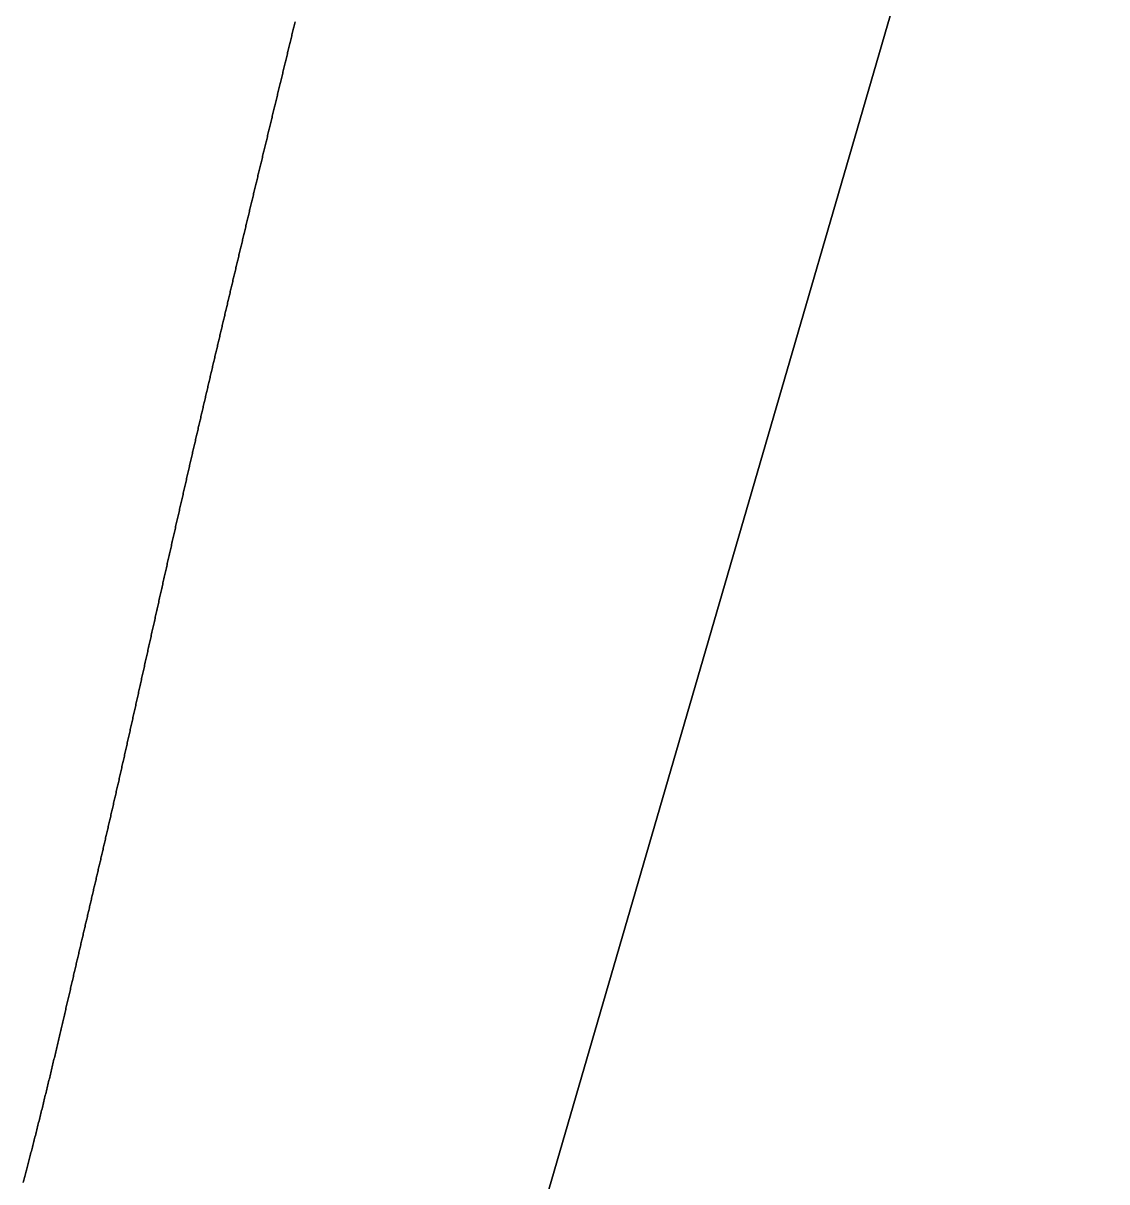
# Model space of a CAD drawing. Header units: inches. Extents: x 130170 to 284068, y 377793 to 804530.
# Drawn here: x 260615.1 to 260664.2, y 746346.1 to 746398.7 of the extents above; entities that cross this region are included whole.
import ezdxf

# ---------------------------------------------------------------- set-up
doc = ezdxf.new("R2010")
doc.units = ezdxf.units.IN
doc.header["$MEASUREMENT"] = 0
doc.layers.add('muni_il', color=7, linetype='Continuous')

msp = doc.modelspace()

# ---------------------------------------------------------------- linework, layer by layer
at = {"layer": 'muni_il'}
for points in [[(260754.781, 747530.375), (260754.516, 747438.375), (260754.219, 747328.938), (260744.016, 747241.375), (260757.781, 747179.188), (260746.219, 746984), (260731.625, 746822.375), (260701.984, 746720.062), (260696.672, 746692.375), (260695.016, 746602.75), (260685.453, 746523.188), (260656.688, 746406.938), (260626.344, 746302.5), (260639.141, 746300.188), (260650.062, 746297.125), (260662.125, 746293.125), (260756.85, 746272.963), (260806.032, 746262.021), (261717.828, 746059.438), (261715.418, 746000.168), (261660.703, 744654.562)], [(261660.703, 744654.562), (261715.418, 746000.168), (261717.828, 746059.438), (260806.032, 746262.021), (260756.85, 746272.963), (260662.125, 746293.125), (260650.062, 746297.125), (260639.141, 746300.188), (260626.344, 746302.5), (260656.688, 746406.938), (260685.453, 746523.188), (260695.016, 746602.75), (260696.672, 746692.375), (260701.984, 746720.062), (260731.625, 746822.375), (260746.219, 746984), (260757.781, 747179.188), (260744.016, 747241.375), (260754.219, 747328.938), (260754.516, 747438.375), (260754.781, 747530.375)], [(260615.073, 746346.089), (260615.088, 746346.143), (260615.103, 746346.198), (260615.117, 746346.253), (260615.132, 746346.309), (260615.147, 746346.365), (260615.162, 746346.422), (260615.177, 746346.479), (260615.192, 746346.536), (260615.207, 746346.594), (260615.222, 746346.652), (260615.238, 746346.711), (260615.253, 746346.77), (260615.269, 746346.829), (260615.284, 746346.889), (260615.3, 746346.949), (260615.316, 746347.009), (260615.331, 746347.07), (260615.347, 746347.131), (260615.363, 746347.192), (260615.379, 746347.254), (260615.395, 746347.316), (260615.411, 746347.378), (260615.427, 746347.441), (260615.444, 746347.504), (260615.46, 746347.568), (260615.476, 746347.631), (260615.492, 746347.695), (260615.509, 746347.759), (260615.525, 746347.823), (260615.542, 746347.888), (260615.558, 746347.953), (260615.575, 746348.018), (260615.591, 746348.083), (260615.608, 746348.149), (260615.625, 746348.215), (260615.641, 746348.281), (260615.658, 746348.347), (260615.675, 746348.413), (260615.691, 746348.48), (260615.708, 746348.546), (260615.725, 746348.613), (260615.742, 746348.68), (260615.759, 746348.747), (260615.775, 746348.815), (260615.792, 746348.882), (260615.809, 746348.95), (260615.826, 746349.017), (260615.843, 746349.085), (260615.86, 746349.153), (260615.876, 746349.221), (260615.893, 746349.289), (260615.91, 746349.357), (260615.927, 746349.426), (260615.944, 746349.494), (260615.96, 746349.562), (260615.977, 746349.631), (260615.994, 746349.699), (260616.011, 746349.768), (260616.028, 746349.836), (260616.044, 746349.905), (260616.061, 746349.973), (260616.078, 746350.042), (260616.095, 746350.11), (260616.111, 746350.179), (260616.128, 746350.247), (260616.145, 746350.316), (260616.161, 746350.384), (260616.178, 746350.453), (260616.194, 746350.521), (260616.211, 746350.59), (260616.227, 746350.658), (260616.244, 746350.726), (260616.26, 746350.794), (260616.277, 746350.863), (260616.293, 746350.931), (260616.309, 746350.999), (260616.326, 746351.067), (260616.342, 746351.135), (260616.358, 746351.202), (260616.374, 746351.27), (260616.391, 746351.338), (260616.407, 746351.405), (260616.423, 746351.472), (260616.439, 746351.54), (260616.455, 746351.607), (260616.471, 746351.674), (260616.487, 746351.741), (260616.502, 746351.808), (260616.518, 746351.874), (260616.534, 746351.941), (260616.55, 746352.007), (260616.566, 746352.074), (260616.581, 746352.14), (260616.597, 746352.206), (260616.612, 746352.272), (260616.628, 746352.338), (260616.643, 746352.403), (260616.659, 746352.469), (260616.674, 746352.534), (260616.689, 746352.599), (260616.705, 746352.664), (260616.72, 746352.729), (260616.735, 746352.794), (260616.75, 746352.858), (260616.765, 746352.923), (260616.78, 746352.987), (260616.795, 746353.051), (260616.81, 746353.115), (260616.825, 746353.179), (260616.84, 746353.242), (260616.855, 746353.306), (260616.87, 746353.369), (260616.885, 746353.432), (260616.899, 746353.495), (260616.914, 746353.558), (260616.929, 746353.621), (260616.943, 746353.683), (260616.958, 746353.746), (260616.972, 746353.808), (260616.987, 746353.87), (260617.001, 746353.932), (260617.015, 746353.993), (260617.03, 746354.055), (260617.044, 746354.116), (260617.058, 746354.178), (260617.072, 746354.239), (260617.087, 746354.3), (260617.101, 746354.361), (260617.115, 746354.421), (260617.129, 746354.482), (260617.143, 746354.542), (260617.157, 746354.602), (260617.171, 746354.662), (260617.185, 746354.723), (260617.199, 746354.782), (260617.213, 746354.842), (260617.226, 746354.902), (260617.24, 746354.961), (260617.254, 746355.02), (260617.268, 746355.08), (260617.281, 746355.139), (260617.295, 746355.198), (260617.309, 746355.256), (260617.322, 746355.315), (260617.336, 746355.374), (260617.35, 746355.432), (260617.363, 746355.49), (260617.377, 746355.549), (260617.39, 746355.607), (260617.404, 746355.665), (260617.417, 746355.723), (260617.43, 746355.781), (260617.444, 746355.838), (260617.457, 746355.896), (260617.471, 746355.954), (260617.484, 746356.011), (260617.497, 746356.068), (260617.511, 746356.126), (260617.524, 746356.183), (260617.537, 746356.24), (260617.55, 746356.297), (260617.564, 746356.354), (260617.577, 746356.411), (260617.59, 746356.468), (260617.603, 746356.524), (260617.616, 746356.581), (260617.63, 746356.638), (260617.643, 746356.694), (260617.656, 746356.751), (260617.669, 746356.807), (260617.682, 746356.864), (260617.695, 746356.92), (260617.708, 746356.976), (260617.722, 746357.033), (260617.735, 746357.089), (260617.748, 746357.145), (260617.761, 746357.201), (260617.774, 746357.257), (260617.787, 746357.313), (260617.8, 746357.37), (260617.813, 746357.425), (260617.826, 746357.481), (260617.839, 746357.537), (260617.852, 746357.593), (260617.865, 746357.649), (260617.878, 746357.705), (260617.891, 746357.761), (260617.904, 746357.817), (260617.918, 746357.873), (260617.931, 746357.929), (260617.944, 746357.985), (260617.957, 746358.04), (260617.97, 746358.096), (260617.983, 746358.152), (260617.996, 746358.208), (260618.009, 746358.264), (260618.022, 746358.32), (260618.035, 746358.375), (260618.048, 746358.431), (260618.061, 746358.487), (260618.074, 746358.543), (260618.087, 746358.599), (260618.1, 746358.655), (260618.113, 746358.711), (260618.126, 746358.766), (260618.139, 746358.822), (260618.153, 746358.878), (260618.166, 746358.934), (260618.179, 746358.99), (260618.192, 746359.046), (260618.205, 746359.102), (260618.218, 746359.159), (260618.231, 746359.215), (260618.244, 746359.271), (260618.257, 746359.327), (260618.27, 746359.383), (260618.284, 746359.439), (260618.297, 746359.495), (260618.31, 746359.552), (260618.323, 746359.608), (260618.336, 746359.664), (260618.349, 746359.721), (260618.363, 746359.777), (260618.376, 746359.833), (260618.389, 746359.89), (260618.402, 746359.946), (260618.415, 746360.003), (260618.429, 746360.059), (260618.442, 746360.116), (260618.455, 746360.173), (260618.468, 746360.229), (260618.481, 746360.286), (260618.495, 746360.343), (260618.508, 746360.4), (260618.521, 746360.457), (260618.534, 746360.514), (260618.548, 746360.57), (260618.561, 746360.627), (260618.574, 746360.684), (260618.588, 746360.741), (260618.601, 746360.799), (260618.614, 746360.856), (260618.627, 746360.913), (260618.641, 746360.97), (260618.654, 746361.027), (260618.667, 746361.085), (260618.681, 746361.142), (260618.694, 746361.2), (260618.707, 746361.257), (260618.721, 746361.314), (260618.734, 746361.372), (260618.747, 746361.43), (260618.761, 746361.487), (260618.774, 746361.545), (260618.788, 746361.603), (260618.801, 746361.66), (260618.814, 746361.718), (260618.828, 746361.776), (260618.841, 746361.834), (260618.855, 746361.892), (260618.868, 746361.95), (260618.881, 746362.008), (260618.895, 746362.066), (260618.908, 746362.124), (260618.922, 746362.182), (260618.935, 746362.24), (260618.948, 746362.298), (260618.962, 746362.357), (260618.975, 746362.415), (260618.989, 746362.473), (260619.002, 746362.532), (260619.016, 746362.59), (260619.029, 746362.648), (260619.043, 746362.707), (260619.056, 746362.765), (260619.069, 746362.824), (260619.083, 746362.883), (260619.096, 746362.941), (260619.11, 746363), (260619.123, 746363.059), (260619.137, 746363.117), (260619.15, 746363.176), (260619.164, 746363.235), (260619.177, 746363.294), (260619.191, 746363.353), (260619.204, 746363.412), (260619.218, 746363.47), (260619.231, 746363.53), (260619.244, 746363.589), (260619.258, 746363.648), (260619.272, 746363.707), (260619.285, 746363.766), (260619.298, 746363.825), (260619.312, 746363.884), (260619.325, 746363.943), (260619.339, 746364.002), (260619.352, 746364.062), (260619.366, 746364.121), (260619.379, 746364.18), (260619.393, 746364.24), (260619.406, 746364.299), (260619.42, 746364.359), (260619.433, 746364.418), (260619.447, 746364.477), (260619.46, 746364.537), (260619.474, 746364.596), (260619.487, 746364.656), (260619.501, 746364.716), (260619.514, 746364.775), (260619.528, 746364.835), (260619.541, 746364.895), (260619.555, 746364.954), (260619.568, 746365.014), (260619.582, 746365.074), (260619.595, 746365.134), (260619.609, 746365.193), (260619.622, 746365.253), (260619.636, 746365.313), (260619.649, 746365.373), (260619.663, 746365.433), (260619.676, 746365.493), (260619.689, 746365.553), (260619.703, 746365.613), (260619.717, 746365.672), (260619.73, 746365.732), (260619.743, 746365.793), (260619.757, 746365.853), (260619.77, 746365.913), (260619.784, 746365.973), (260619.797, 746366.033), (260619.811, 746366.093), (260619.824, 746366.153), (260619.838, 746366.214), (260619.851, 746366.274), (260619.865, 746366.334), (260619.878, 746366.394), (260619.892, 746366.455), (260619.905, 746366.515), (260619.919, 746366.575), (260619.932, 746366.636), (260619.946, 746366.696), (260619.959, 746366.756), (260619.973, 746366.817), (260619.986, 746366.877), (260620, 746366.938), (260620.013, 746366.998), (260620.027, 746367.059), (260620.04, 746367.12), (260620.054, 746367.18), (260620.067, 746367.241), (260620.081, 746367.301), (260620.094, 746367.362), (260620.108, 746367.423), (260620.121, 746367.483), (260620.135, 746367.544), (260620.148, 746367.605), (260620.162, 746367.666), (260620.175, 746367.726), (260620.189, 746367.787), (260620.203, 746367.848), (260620.216, 746367.909), (260620.23, 746367.97), (260620.243, 746368.031), (260620.257, 746368.092), (260620.27, 746368.153), (260620.284, 746368.214), (260620.297, 746368.275), (260620.311, 746368.336), (260620.325, 746368.397), (260620.338, 746368.458), (260620.352, 746368.519), (260620.365, 746368.58), (260620.379, 746368.641), (260620.392, 746368.703), (260620.406, 746368.764), (260620.42, 746368.825), (260620.433, 746368.886), (260620.447, 746368.948), (260620.46, 746369.009), (260620.474, 746369.07), (260620.488, 746369.132), (260620.501, 746369.193), (260620.515, 746369.255), (260620.529, 746369.316), (260620.542, 746369.377), (260620.556, 746369.439), (260620.57, 746369.501), (260620.583, 746369.562), (260620.597, 746369.624), (260620.611, 746369.685), (260620.624, 746369.747), (260620.638, 746369.809), (260620.652, 746369.87), (260620.665, 746369.932), (260620.679, 746369.994), (260620.693, 746370.056), (260620.707, 746370.117), (260620.72, 746370.179), (260620.734, 746370.241), (260620.748, 746370.303), (260620.761, 746370.365), (260620.775, 746370.427), (260620.789, 746370.489), (260620.803, 746370.55), (260620.817, 746370.612), (260620.83, 746370.674), (260620.844, 746370.736), (260620.858, 746370.799), (260620.872, 746370.861), (260620.885, 746370.923), (260620.899, 746370.985), (260620.913, 746371.047), (260620.927, 746371.109), (260620.941, 746371.171), (260620.955, 746371.233), (260620.968, 746371.295), (260620.982, 746371.358), (260620.996, 746371.42), (260621.01, 746371.482), (260621.024, 746371.544), (260621.038, 746371.607), (260621.052, 746371.669), (260621.066, 746371.731), (260621.079, 746371.794), (260621.093, 746371.856), (260621.107, 746371.918), (260621.121, 746371.981), (260621.135, 746372.043), (260621.149, 746372.105), (260621.163, 746372.168), (260621.177, 746372.23), (260621.191, 746372.293), (260621.205, 746372.355), (260621.219, 746372.417), (260621.233, 746372.48), (260621.247, 746372.542), (260621.261, 746372.605), (260621.275, 746372.667), (260621.288, 746372.73), (260621.302, 746372.792), (260621.316, 746372.855), (260621.33, 746372.917), (260621.344, 746372.98), (260621.358, 746373.042), (260621.372, 746373.104), (260621.386, 746373.167), (260621.4, 746373.229), (260621.414, 746373.292), (260621.428, 746373.354), (260621.442, 746373.417), (260621.456, 746373.479), (260621.47, 746373.542), (260621.484, 746373.604), (260621.498, 746373.667), (260621.512, 746373.729), (260621.526, 746373.791), (260621.541, 746373.854), (260621.555, 746373.916), (260621.568, 746373.979), (260621.583, 746374.041), (260621.597, 746374.103), (260621.611, 746374.166), (260621.625, 746374.228), (260621.639, 746374.29), (260621.653, 746374.352), (260621.667, 746374.415), (260621.681, 746374.477), (260621.695, 746374.539), (260621.709, 746374.601), (260621.723, 746374.664), (260621.737, 746374.726), (260621.751, 746374.788), (260621.765, 746374.85), (260621.779, 746374.912), (260621.793, 746374.974), (260621.807, 746375.036), (260621.821, 746375.098), (260621.835, 746375.16), (260621.849, 746375.222), (260621.863, 746375.284), (260621.877, 746375.346), (260621.891, 746375.408), (260621.905, 746375.47), (260621.919, 746375.531), (260621.933, 746375.593), (260621.947, 746375.655), (260621.961, 746375.717), (260621.975, 746375.778), (260621.989, 746375.84), (260622.003, 746375.901), (260622.017, 746375.963), (260622.031, 746376.024), (260622.045, 746376.086), (260622.059, 746376.147), (260622.073, 746376.209), (260622.087, 746376.27), (260622.101, 746376.331), (260622.114, 746376.392), (260622.128, 746376.454), (260622.142, 746376.515), (260622.156, 746376.576), (260622.17, 746376.637), (260622.184, 746376.698), (260622.198, 746376.759), (260622.212, 746376.82), (260622.226, 746376.881), (260622.239, 746376.941), (260622.253, 746377.002), (260622.267, 746377.063), (260622.281, 746377.123), (260622.295, 746377.184), (260622.309, 746377.245), (260622.323, 746377.305), (260622.336, 746377.365), (260622.35, 746377.426), (260622.364, 746377.486), (260622.378, 746377.546), (260622.391, 746377.607), (260622.405, 746377.667), (260622.419, 746377.727), (260622.433, 746377.787), (260622.446, 746377.847), (260622.46, 746377.907), (260622.474, 746377.967), (260622.488, 746378.027), (260622.501, 746378.087), (260622.515, 746378.146), (260622.529, 746378.206), (260622.543, 746378.266), (260622.556, 746378.325), (260622.57, 746378.385), (260622.583, 746378.444), (260622.597, 746378.504), (260622.611, 746378.563), (260622.624, 746378.622), (260622.638, 746378.682), (260622.652, 746378.741), (260622.665, 746378.8), (260622.679, 746378.859), (260622.692, 746378.918), (260622.706, 746378.977), (260622.72, 746379.036), (260622.733, 746379.095), (260622.747, 746379.154), (260622.76, 746379.213), (260622.774, 746379.271), (260622.787, 746379.33), (260622.801, 746379.389), (260622.814, 746379.447), (260622.828, 746379.505), (260622.841, 746379.564), (260622.855, 746379.622), (260622.868, 746379.681), (260622.882, 746379.739), (260622.895, 746379.797), (260622.909, 746379.855), (260622.922, 746379.914), (260622.936, 746379.972), (260622.949, 746380.03), (260622.962, 746380.088), (260622.976, 746380.146), (260622.989, 746380.204), (260623.003, 746380.261), (260623.016, 746380.319), (260623.03, 746380.377), (260623.043, 746380.435), (260623.056, 746380.493), (260623.07, 746380.55), (260623.083, 746380.608), (260623.096, 746380.665), (260623.11, 746380.723), (260623.123, 746380.78), (260623.136, 746380.838), (260623.15, 746380.895), (260623.163, 746380.953), (260623.176, 746381.01), (260623.19, 746381.067), (260623.203, 746381.124), (260623.216, 746381.182), (260623.23, 746381.239), (260623.243, 746381.296), (260623.256, 746381.353), (260623.269, 746381.41), (260623.283, 746381.467), (260623.296, 746381.524), (260623.309, 746381.581), (260623.323, 746381.638), (260623.336, 746381.695), (260623.349, 746381.752), (260623.362, 746381.809), (260623.376, 746381.866), (260623.389, 746381.923), (260623.402, 746381.979), (260623.415, 746382.036), (260623.429, 746382.093), (260623.442, 746382.15), (260623.455, 746382.206), (260623.468, 746382.263), (260623.482, 746382.32), (260623.495, 746382.376), (260623.508, 746382.433), (260623.521, 746382.49), (260623.535, 746382.546), (260623.548, 746382.603), (260623.561, 746382.659), (260623.574, 746382.716), (260623.587, 746382.773), (260623.601, 746382.829), (260623.614, 746382.886), (260623.627, 746382.942), (260623.64, 746382.999), (260623.654, 746383.055), (260623.667, 746383.112), (260623.68, 746383.168), (260623.693, 746383.224), (260623.707, 746383.281), (260623.72, 746383.337), (260623.733, 746383.394), (260623.746, 746383.45), (260623.76, 746383.507), (260623.773, 746383.563), (260623.786, 746383.619), (260623.799, 746383.676), (260623.813, 746383.732), (260623.826, 746383.789), (260623.839, 746383.845), (260623.852, 746383.902), (260623.866, 746383.958), (260623.879, 746384.014), (260623.892, 746384.071), (260623.905, 746384.127), (260623.919, 746384.184), (260623.932, 746384.24), (260623.945, 746384.297), (260623.958, 746384.353), (260623.972, 746384.41), (260623.985, 746384.466), (260623.998, 746384.522), (260624.012, 746384.579), (260624.025, 746384.635), (260624.038, 746384.692), (260624.052, 746384.748), (260624.065, 746384.805), (260624.078, 746384.861), (260624.092, 746384.918), (260624.105, 746384.974), (260624.118, 746385.031), (260624.132, 746385.088), (260624.145, 746385.144), (260624.158, 746385.201), (260624.172, 746385.257), (260624.185, 746385.314), (260624.198, 746385.371), (260624.212, 746385.427), (260624.225, 746385.484), (260624.239, 746385.541), (260624.252, 746385.597), (260624.265, 746385.654), (260624.279, 746385.711), (260624.292, 746385.767), (260624.306, 746385.824), (260624.319, 746385.881), (260624.333, 746385.938), (260624.346, 746385.995), (260624.359, 746386.051), (260624.373, 746386.108), (260624.386, 746386.165), (260624.4, 746386.222), (260624.413, 746386.279), (260624.427, 746386.336), (260624.44, 746386.393), (260624.454, 746386.45), (260624.467, 746386.507), (260624.481, 746386.564), (260624.494, 746386.621), (260624.508, 746386.678), (260624.521, 746386.734), (260624.535, 746386.792), (260624.548, 746386.849), (260624.562, 746386.906), (260624.575, 746386.963), (260624.589, 746387.02), (260624.602, 746387.077), (260624.616, 746387.134), (260624.63, 746387.192), (260624.643, 746387.249), (260624.657, 746387.306), (260624.67, 746387.363), (260624.684, 746387.421), (260624.697, 746387.478), (260624.711, 746387.535), (260624.725, 746387.593), (260624.738, 746387.65), (260624.752, 746387.707), (260624.766, 746387.765), (260624.779, 746387.822), (260624.793, 746387.88), (260624.807, 746387.937), (260624.82, 746387.994), (260624.834, 746388.052), (260624.848, 746388.109), (260624.861, 746388.167), (260624.875, 746388.225), (260624.889, 746388.282), (260624.903, 746388.34), (260624.916, 746388.397), (260624.93, 746388.455), (260624.944, 746388.513), (260624.957, 746388.57), (260624.971, 746388.628), (260624.985, 746388.686), (260624.999, 746388.743), (260625.013, 746388.801), (260625.026, 746388.859), (260625.04, 746388.917), (260625.054, 746388.975), (260625.068, 746389.032), (260625.081, 746389.09), (260625.095, 746389.148), (260625.109, 746389.206), (260625.123, 746389.264), (260625.137, 746389.322), (260625.151, 746389.38), (260625.164, 746389.438), (260625.178, 746389.496), (260625.192, 746389.554), (260625.206, 746389.612), (260625.22, 746389.67), (260625.234, 746389.727), (260625.248, 746389.786), (260625.261, 746389.844), (260625.275, 746389.902), (260625.289, 746389.96), (260625.303, 746390.018), (260625.317, 746390.076), (260625.331, 746390.134), (260625.345, 746390.192), (260625.359, 746390.251), (260625.373, 746390.309), (260625.387, 746390.367), (260625.401, 746390.425), (260625.415, 746390.483), (260625.429, 746390.542), (260625.443, 746390.6), (260625.457, 746390.658), (260625.47, 746390.717), (260625.484, 746390.775), (260625.498, 746390.833), (260625.512, 746390.891), (260625.526, 746390.95), (260625.54, 746391.008), (260625.554, 746391.067), (260625.568, 746391.125), (260625.582, 746391.183), (260625.596, 746391.242), (260625.61, 746391.3), (260625.624, 746391.359), (260625.639, 746391.417), (260625.653, 746391.476), (260625.667, 746391.534), (260625.681, 746391.592), (260625.695, 746391.651), (260625.709, 746391.71), (260625.723, 746391.768), (260625.737, 746391.827), (260625.751, 746391.885), (260625.765, 746391.944), (260625.779, 746392.002), (260625.793, 746392.061), (260625.807, 746392.12), (260625.821, 746392.178), (260625.836, 746392.237), (260625.85, 746392.295), (260625.864, 746392.354), (260625.878, 746392.413), (260625.892, 746392.471), (260625.906, 746392.53), (260625.92, 746392.588), (260625.934, 746392.647), (260625.948, 746392.706), (260625.963, 746392.765), (260625.977, 746392.823), (260625.991, 746392.882), (260626.005, 746392.941), (260626.019, 746392.999), (260626.033, 746393.058), (260626.047, 746393.117), (260626.061, 746393.176), (260626.076, 746393.234), (260626.09, 746393.293), (260626.104, 746393.352), (260626.118, 746393.411), (260626.132, 746393.469), (260626.147, 746393.528), (260626.161, 746393.587), (260626.175, 746393.646), (260626.189, 746393.705), (260626.203, 746393.763), (260626.217, 746393.822), (260626.232, 746393.881), (260626.246, 746393.94), (260626.26, 746393.999), (260626.274, 746394.057), (260626.288, 746394.116), (260626.303, 746394.175), (260626.317, 746394.234), (260626.331, 746394.293), (260626.345, 746394.351), (260626.359, 746394.41), (260626.373, 746394.469), (260626.388, 746394.528), (260626.402, 746394.587), (260626.416, 746394.646), (260626.43, 746394.704), (260626.444, 746394.763), (260626.459, 746394.822), (260626.473, 746394.881), (260626.487, 746394.94), (260626.501, 746394.999), (260626.515, 746395.057), (260626.53, 746395.116), (260626.544, 746395.175), (260626.558, 746395.234), (260626.572, 746395.293), (260626.586, 746395.351), (260626.601, 746395.41), (260626.615, 746395.469), (260626.629, 746395.528), (260626.643, 746395.586), (260626.657, 746395.645), (260626.672, 746395.704), (260626.686, 746395.763), (260626.7, 746395.822), (260626.714, 746395.88), (260626.728, 746395.939), (260626.743, 746395.998), (260626.757, 746396.057), (260626.771, 746396.115), (260626.785, 746396.174), (260626.799, 746396.233), (260626.813, 746396.291), (260626.827, 746396.35), (260626.842, 746396.409), (260626.856, 746396.467), (260626.87, 746396.526), (260626.884, 746396.584), (260626.898, 746396.643), (260626.912, 746396.702), (260626.927, 746396.76), (260626.941, 746396.819), (260626.955, 746396.877), (260626.969, 746396.936), (260626.983, 746396.994), (260626.997, 746397.053), (260627.011, 746397.111), (260627.026, 746397.17), (260627.04, 746397.228), (260627.054, 746397.287), (260627.068, 746397.345), (260627.082, 746397.403), (260627.096, 746397.462), (260627.11, 746397.52), (260627.124, 746397.578), (260627.138, 746397.637), (260627.152, 746397.695), (260627.166, 746397.753), (260627.18, 746397.811), (260627.194, 746397.87), (260627.208, 746397.928), (260627.223, 746397.986), (260627.237, 746398.044), (260627.251, 746398.102), (260627.265, 746398.16), (260627.279, 746398.218), (260627.293, 746398.276), (260627.306, 746398.334), (260627.321, 746398.392), (260627.335, 746398.45), (260627.349, 746398.508), (260627.362, 746398.565), (260627.376, 746398.623), (260627.39, 746398.681), (260627.404, 746398.739)], [(260627.404, 746398.739), (260627.39, 746398.681), (260627.376, 746398.623), (260627.362, 746398.565), (260627.349, 746398.508), (260627.335, 746398.45), (260627.321, 746398.392), (260627.306, 746398.334), (260627.293, 746398.276), (260627.279, 746398.218), (260627.265, 746398.16), (260627.251, 746398.102), (260627.237, 746398.044), (260627.223, 746397.986), (260627.208, 746397.928), (260627.194, 746397.87), (260627.18, 746397.811), (260627.166, 746397.753), (260627.152, 746397.695), (260627.138, 746397.637), (260627.124, 746397.578), (260627.11, 746397.52), (260627.096, 746397.462), (260627.082, 746397.403), (260627.068, 746397.345), (260627.054, 746397.287), (260627.04, 746397.228), (260627.026, 746397.17), (260627.011, 746397.111), (260626.997, 746397.053), (260626.983, 746396.994), (260626.969, 746396.936), (260626.955, 746396.877), (260626.941, 746396.819), (260626.927, 746396.76), (260626.912, 746396.702), (260626.898, 746396.643), (260626.884, 746396.584), (260626.87, 746396.526), (260626.856, 746396.467), (260626.842, 746396.409), (260626.827, 746396.35), (260626.813, 746396.291), (260626.799, 746396.233), (260626.785, 746396.174), (260626.771, 746396.115), (260626.757, 746396.057), (260626.743, 746395.998), (260626.728, 746395.939), (260626.714, 746395.88), (260626.7, 746395.822), (260626.686, 746395.763), (260626.672, 746395.704), (260626.657, 746395.645), (260626.643, 746395.586), (260626.629, 746395.528), (260626.615, 746395.469), (260626.601, 746395.41), (260626.586, 746395.351), (260626.572, 746395.293), (260626.558, 746395.234), (260626.544, 746395.175), (260626.53, 746395.116), (260626.515, 746395.057), (260626.501, 746394.999), (260626.487, 746394.94), (260626.473, 746394.881), (260626.459, 746394.822), (260626.444, 746394.763), (260626.43, 746394.704), (260626.416, 746394.646), (260626.402, 746394.587), (260626.388, 746394.528), (260626.373, 746394.469), (260626.359, 746394.41), (260626.345, 746394.351), (260626.331, 746394.293), (260626.317, 746394.234), (260626.303, 746394.175), (260626.288, 746394.116), (260626.274, 746394.057), (260626.26, 746393.999), (260626.246, 746393.94), (260626.232, 746393.881), (260626.217, 746393.822), (260626.203, 746393.763), (260626.189, 746393.705), (260626.175, 746393.646), (260626.161, 746393.587), (260626.147, 746393.528), (260626.132, 746393.469), (260626.118, 746393.411), (260626.104, 746393.352), (260626.09, 746393.293), (260626.076, 746393.234), (260626.061, 746393.176), (260626.047, 746393.117), (260626.033, 746393.058), (260626.019, 746392.999), (260626.005, 746392.941), (260625.991, 746392.882), (260625.977, 746392.823), (260625.963, 746392.765), (260625.948, 746392.706), (260625.934, 746392.647), (260625.92, 746392.588), (260625.906, 746392.53), (260625.892, 746392.471), (260625.878, 746392.413), (260625.864, 746392.354), (260625.85, 746392.295), (260625.836, 746392.237), (260625.821, 746392.178), (260625.807, 746392.12), (260625.793, 746392.061), (260625.779, 746392.002), (260625.765, 746391.944), (260625.751, 746391.885), (260625.737, 746391.827), (260625.723, 746391.768), (260625.709, 746391.71), (260625.695, 746391.651), (260625.681, 746391.592), (260625.667, 746391.534), (260625.653, 746391.476), (260625.639, 746391.417), (260625.624, 746391.359), (260625.61, 746391.3), (260625.596, 746391.242), (260625.582, 746391.183), (260625.568, 746391.125), (260625.554, 746391.067), (260625.54, 746391.008), (260625.526, 746390.95), (260625.512, 746390.891), (260625.498, 746390.833), (260625.484, 746390.775), (260625.47, 746390.717), (260625.457, 746390.658), (260625.443, 746390.6), (260625.429, 746390.542), (260625.415, 746390.483), (260625.401, 746390.425), (260625.387, 746390.367), (260625.373, 746390.309), (260625.359, 746390.251), (260625.345, 746390.192), (260625.331, 746390.134), (260625.317, 746390.076), (260625.303, 746390.018), (260625.289, 746389.96), (260625.275, 746389.902), (260625.261, 746389.844), (260625.248, 746389.786), (260625.234, 746389.727), (260625.22, 746389.67), (260625.206, 746389.612), (260625.192, 746389.554), (260625.178, 746389.496), (260625.164, 746389.438), (260625.151, 746389.38), (260625.137, 746389.322), (260625.123, 746389.264), (260625.109, 746389.206), (260625.095, 746389.148), (260625.081, 746389.09), (260625.068, 746389.032), (260625.054, 746388.975), (260625.04, 746388.917), (260625.026, 746388.859), (260625.013, 746388.801), (260624.999, 746388.743), (260624.985, 746388.686), (260624.971, 746388.628), (260624.957, 746388.57), (260624.944, 746388.513), (260624.93, 746388.455), (260624.916, 746388.397), (260624.903, 746388.34), (260624.889, 746388.282), (260624.875, 746388.225), (260624.861, 746388.167), (260624.848, 746388.109), (260624.834, 746388.052), (260624.82, 746387.994), (260624.807, 746387.937), (260624.793, 746387.88), (260624.779, 746387.822), (260624.766, 746387.765), (260624.752, 746387.707), (260624.738, 746387.65), (260624.725, 746387.593), (260624.711, 746387.535), (260624.697, 746387.478), (260624.684, 746387.421), (260624.67, 746387.363), (260624.657, 746387.306), (260624.643, 746387.249), (260624.63, 746387.192), (260624.616, 746387.134), (260624.602, 746387.077), (260624.589, 746387.02), (260624.575, 746386.963), (260624.562, 746386.906), (260624.548, 746386.849), (260624.535, 746386.792), (260624.521, 746386.734), (260624.508, 746386.678), (260624.494, 746386.621), (260624.481, 746386.564), (260624.467, 746386.507), (260624.454, 746386.45), (260624.44, 746386.393), (260624.427, 746386.336), (260624.413, 746386.279), (260624.4, 746386.222), (260624.386, 746386.165), (260624.373, 746386.108), (260624.359, 746386.051), (260624.346, 746385.995), (260624.333, 746385.938), (260624.319, 746385.881), (260624.306, 746385.824), (260624.292, 746385.767), (260624.279, 746385.711), (260624.265, 746385.654), (260624.252, 746385.597), (260624.239, 746385.541), (260624.225, 746385.484), (260624.212, 746385.427), (260624.198, 746385.371), (260624.185, 746385.314), (260624.172, 746385.257), (260624.158, 746385.201), (260624.145, 746385.144), (260624.132, 746385.088), (260624.118, 746385.031), (260624.105, 746384.974), (260624.092, 746384.918), (260624.078, 746384.861), (260624.065, 746384.805), (260624.052, 746384.748), (260624.038, 746384.692), (260624.025, 746384.635), (260624.012, 746384.579), (260623.998, 746384.522), (260623.985, 746384.466), (260623.972, 746384.41), (260623.958, 746384.353), (260623.945, 746384.297), (260623.932, 746384.24), (260623.919, 746384.184), (260623.905, 746384.127), (260623.892, 746384.071), (260623.879, 746384.014), (260623.866, 746383.958), (260623.852, 746383.902), (260623.839, 746383.845), (260623.826, 746383.789), (260623.813, 746383.732), (260623.799, 746383.676), (260623.786, 746383.619), (260623.773, 746383.563), (260623.76, 746383.507), (260623.746, 746383.45), (260623.733, 746383.394), (260623.72, 746383.337), (260623.707, 746383.281), (260623.693, 746383.224), (260623.68, 746383.168), (260623.667, 746383.112), (260623.654, 746383.055), (260623.64, 746382.999), (260623.627, 746382.942), (260623.614, 746382.886), (260623.601, 746382.829), (260623.587, 746382.773), (260623.574, 746382.716), (260623.561, 746382.659), (260623.548, 746382.603), (260623.535, 746382.546), (260623.521, 746382.49), (260623.508, 746382.433), (260623.495, 746382.376), (260623.482, 746382.32), (260623.468, 746382.263), (260623.455, 746382.206), (260623.442, 746382.15), (260623.429, 746382.093), (260623.415, 746382.036), (260623.402, 746381.979), (260623.389, 746381.923), (260623.376, 746381.866), (260623.362, 746381.809), (260623.349, 746381.752), (260623.336, 746381.695), (260623.323, 746381.638), (260623.309, 746381.581), (260623.296, 746381.524), (260623.283, 746381.467), (260623.269, 746381.41), (260623.256, 746381.353), (260623.243, 746381.296), (260623.23, 746381.239), (260623.216, 746381.182), (260623.203, 746381.124), (260623.19, 746381.067), (260623.176, 746381.01), (260623.163, 746380.953), (260623.15, 746380.895), (260623.136, 746380.838), (260623.123, 746380.78), (260623.11, 746380.723), (260623.096, 746380.665), (260623.083, 746380.608), (260623.07, 746380.55), (260623.056, 746380.493), (260623.043, 746380.435), (260623.03, 746380.377), (260623.016, 746380.319), (260623.003, 746380.261), (260622.989, 746380.204), (260622.976, 746380.146), (260622.962, 746380.088), (260622.949, 746380.03), (260622.936, 746379.972), (260622.922, 746379.914), (260622.909, 746379.855), (260622.895, 746379.797), (260622.882, 746379.739), (260622.868, 746379.681), (260622.855, 746379.622), (260622.841, 746379.564), (260622.828, 746379.505), (260622.814, 746379.447), (260622.801, 746379.389), (260622.787, 746379.33), (260622.774, 746379.271), (260622.76, 746379.213), (260622.747, 746379.154), (260622.733, 746379.095), (260622.72, 746379.036), (260622.706, 746378.977), (260622.692, 746378.918), (260622.679, 746378.859), (260622.665, 746378.8), (260622.652, 746378.741), (260622.638, 746378.682), (260622.624, 746378.622), (260622.611, 746378.563), (260622.597, 746378.504), (260622.583, 746378.444), (260622.57, 746378.385), (260622.556, 746378.325), (260622.543, 746378.266), (260622.529, 746378.206), (260622.515, 746378.146), (260622.501, 746378.087), (260622.488, 746378.027), (260622.474, 746377.967), (260622.46, 746377.907), (260622.446, 746377.847), (260622.433, 746377.787), (260622.419, 746377.727), (260622.405, 746377.667), (260622.391, 746377.607), (260622.378, 746377.546), (260622.364, 746377.486), (260622.35, 746377.426), (260622.336, 746377.365), (260622.323, 746377.305), (260622.309, 746377.245), (260622.295, 746377.184), (260622.281, 746377.123), (260622.267, 746377.063), (260622.253, 746377.002), (260622.239, 746376.941), (260622.226, 746376.881), (260622.212, 746376.82), (260622.198, 746376.759), (260622.184, 746376.698), (260622.17, 746376.637), (260622.156, 746376.576), (260622.142, 746376.515), (260622.128, 746376.454), (260622.114, 746376.392), (260622.101, 746376.331), (260622.087, 746376.27), (260622.073, 746376.209), (260622.059, 746376.147), (260622.045, 746376.086), (260622.031, 746376.024), (260622.017, 746375.963), (260622.003, 746375.901), (260621.989, 746375.84), (260621.975, 746375.778), (260621.961, 746375.717), (260621.947, 746375.655), (260621.933, 746375.593), (260621.919, 746375.531), (260621.905, 746375.47), (260621.891, 746375.408), (260621.877, 746375.346), (260621.863, 746375.284), (260621.849, 746375.222), (260621.835, 746375.16), (260621.821, 746375.098), (260621.807, 746375.036), (260621.793, 746374.974), (260621.779, 746374.912), (260621.765, 746374.85), (260621.751, 746374.788), (260621.737, 746374.726), (260621.723, 746374.664), (260621.709, 746374.601), (260621.695, 746374.539), (260621.681, 746374.477), (260621.667, 746374.415), (260621.653, 746374.352), (260621.639, 746374.29), (260621.625, 746374.228), (260621.611, 746374.166), (260621.597, 746374.103), (260621.583, 746374.041), (260621.568, 746373.979), (260621.555, 746373.916), (260621.541, 746373.854), (260621.526, 746373.791), (260621.512, 746373.729), (260621.498, 746373.667), (260621.484, 746373.604), (260621.47, 746373.542), (260621.456, 746373.479), (260621.442, 746373.417), (260621.428, 746373.354), (260621.414, 746373.292), (260621.4, 746373.229), (260621.386, 746373.167), (260621.372, 746373.104), (260621.358, 746373.042), (260621.344, 746372.98), (260621.33, 746372.917), (260621.316, 746372.855), (260621.302, 746372.792), (260621.288, 746372.73), (260621.275, 746372.667), (260621.261, 746372.605), (260621.247, 746372.542), (260621.233, 746372.48), (260621.219, 746372.417), (260621.205, 746372.355), (260621.191, 746372.293), (260621.177, 746372.23), (260621.163, 746372.168), (260621.149, 746372.105), (260621.135, 746372.043), (260621.121, 746371.981), (260621.107, 746371.918), (260621.093, 746371.856), (260621.079, 746371.794), (260621.066, 746371.731), (260621.052, 746371.669), (260621.038, 746371.607), (260621.024, 746371.544), (260621.01, 746371.482), (260620.996, 746371.42), (260620.982, 746371.358), (260620.968, 746371.295), (260620.955, 746371.233), (260620.941, 746371.171), (260620.927, 746371.109), (260620.913, 746371.047), (260620.899, 746370.985), (260620.885, 746370.923), (260620.872, 746370.861), (260620.858, 746370.799), (260620.844, 746370.736), (260620.83, 746370.674), (260620.817, 746370.612), (260620.803, 746370.55), (260620.789, 746370.489), (260620.775, 746370.427), (260620.761, 746370.365), (260620.748, 746370.303), (260620.734, 746370.241), (260620.72, 746370.179), (260620.707, 746370.117), (260620.693, 746370.056), (260620.679, 746369.994), (260620.665, 746369.932), (260620.652, 746369.87), (260620.638, 746369.809), (260620.624, 746369.747), (260620.611, 746369.685), (260620.597, 746369.624), (260620.583, 746369.562), (260620.57, 746369.501), (260620.556, 746369.439), (260620.542, 746369.377), (260620.529, 746369.316), (260620.515, 746369.255), (260620.501, 746369.193), (260620.488, 746369.132), (260620.474, 746369.07), (260620.46, 746369.009), (260620.447, 746368.948), (260620.433, 746368.886), (260620.42, 746368.825), (260620.406, 746368.764), (260620.392, 746368.703), (260620.379, 746368.641), (260620.365, 746368.58), (260620.352, 746368.519), (260620.338, 746368.458), (260620.325, 746368.397), (260620.311, 746368.336), (260620.297, 746368.275), (260620.284, 746368.214), (260620.27, 746368.153), (260620.257, 746368.092), (260620.243, 746368.031), (260620.23, 746367.97), (260620.216, 746367.909), (260620.203, 746367.848), (260620.189, 746367.787), (260620.175, 746367.726), (260620.162, 746367.666), (260620.148, 746367.605), (260620.135, 746367.544), (260620.121, 746367.483), (260620.108, 746367.423), (260620.094, 746367.362), (260620.081, 746367.301), (260620.067, 746367.241), (260620.054, 746367.18), (260620.04, 746367.12), (260620.027, 746367.059), (260620.013, 746366.998), (260620, 746366.938), (260619.986, 746366.877), (260619.973, 746366.817), (260619.959, 746366.756), (260619.946, 746366.696), (260619.932, 746366.636), (260619.919, 746366.575), (260619.905, 746366.515), (260619.892, 746366.455), (260619.878, 746366.394), (260619.865, 746366.334), (260619.851, 746366.274), (260619.838, 746366.214), (260619.824, 746366.153), (260619.811, 746366.093), (260619.797, 746366.033), (260619.784, 746365.973), (260619.77, 746365.913), (260619.757, 746365.853), (260619.743, 746365.793), (260619.73, 746365.732), (260619.717, 746365.672), (260619.703, 746365.613), (260619.689, 746365.553), (260619.676, 746365.493), (260619.663, 746365.433), (260619.649, 746365.373), (260619.636, 746365.313), (260619.622, 746365.253), (260619.609, 746365.193), (260619.595, 746365.134), (260619.582, 746365.074), (260619.568, 746365.014), (260619.555, 746364.954), (260619.541, 746364.895), (260619.528, 746364.835), (260619.514, 746364.775), (260619.501, 746364.716), (260619.487, 746364.656), (260619.474, 746364.596), (260619.46, 746364.537), (260619.447, 746364.477), (260619.433, 746364.418), (260619.42, 746364.359), (260619.406, 746364.299), (260619.393, 746364.24), (260619.379, 746364.18), (260619.366, 746364.121), (260619.352, 746364.062), (260619.339, 746364.002), (260619.325, 746363.943), (260619.312, 746363.884), (260619.298, 746363.825), (260619.285, 746363.766), (260619.272, 746363.707), (260619.258, 746363.648), (260619.244, 746363.589), (260619.231, 746363.53), (260619.218, 746363.47), (260619.204, 746363.412), (260619.191, 746363.353), (260619.177, 746363.294), (260619.164, 746363.235), (260619.15, 746363.176), (260619.137, 746363.117), (260619.123, 746363.059), (260619.11, 746363), (260619.096, 746362.941), (260619.083, 746362.883), (260619.069, 746362.824), (260619.056, 746362.765), (260619.043, 746362.707), (260619.029, 746362.648), (260619.016, 746362.59), (260619.002, 746362.532), (260618.989, 746362.473), (260618.975, 746362.415), (260618.962, 746362.357), (260618.948, 746362.298), (260618.935, 746362.24), (260618.922, 746362.182), (260618.908, 746362.124), (260618.895, 746362.066), (260618.881, 746362.008), (260618.868, 746361.95), (260618.855, 746361.892), (260618.841, 746361.834), (260618.828, 746361.776), (260618.814, 746361.718), (260618.801, 746361.66), (260618.788, 746361.603), (260618.774, 746361.545), (260618.761, 746361.487), (260618.747, 746361.43), (260618.734, 746361.372), (260618.721, 746361.314), (260618.707, 746361.257), (260618.694, 746361.2), (260618.681, 746361.142), (260618.667, 746361.085), (260618.654, 746361.027), (260618.641, 746360.97), (260618.627, 746360.913), (260618.614, 746360.856), (260618.601, 746360.799), (260618.588, 746360.741), (260618.574, 746360.684), (260618.561, 746360.627), (260618.548, 746360.57), (260618.534, 746360.514), (260618.521, 746360.457), (260618.508, 746360.4), (260618.495, 746360.343), (260618.481, 746360.286), (260618.468, 746360.229), (260618.455, 746360.173), (260618.442, 746360.116), (260618.429, 746360.059), (260618.415, 746360.003), (260618.402, 746359.946), (260618.389, 746359.89), (260618.376, 746359.833), (260618.363, 746359.777), (260618.349, 746359.721), (260618.336, 746359.664), (260618.323, 746359.608), (260618.31, 746359.552), (260618.297, 746359.495), (260618.284, 746359.439), (260618.27, 746359.383), (260618.257, 746359.327), (260618.244, 746359.271), (260618.231, 746359.215), (260618.218, 746359.159), (260618.205, 746359.102), (260618.192, 746359.046), (260618.179, 746358.99), (260618.166, 746358.934), (260618.153, 746358.878), (260618.139, 746358.822), (260618.126, 746358.766), (260618.113, 746358.711), (260618.1, 746358.655), (260618.087, 746358.599), (260618.074, 746358.543), (260618.061, 746358.487), (260618.048, 746358.431), (260618.035, 746358.375), (260618.022, 746358.32), (260618.009, 746358.264), (260617.996, 746358.208), (260617.983, 746358.152), (260617.97, 746358.096), (260617.957, 746358.04), (260617.944, 746357.985), (260617.931, 746357.929), (260617.918, 746357.873), (260617.904, 746357.817), (260617.891, 746357.761), (260617.878, 746357.705), (260617.865, 746357.649), (260617.852, 746357.593), (260617.839, 746357.537), (260617.826, 746357.481), (260617.813, 746357.425), (260617.8, 746357.37), (260617.787, 746357.313), (260617.774, 746357.257), (260617.761, 746357.201), (260617.748, 746357.145), (260617.735, 746357.089), (260617.722, 746357.033), (260617.708, 746356.976), (260617.695, 746356.92), (260617.682, 746356.864), (260617.669, 746356.807), (260617.656, 746356.751), (260617.643, 746356.694), (260617.63, 746356.638), (260617.616, 746356.581), (260617.603, 746356.524), (260617.59, 746356.468), (260617.577, 746356.411), (260617.564, 746356.354), (260617.55, 746356.297), (260617.537, 746356.24), (260617.524, 746356.183), (260617.511, 746356.126), (260617.497, 746356.068), (260617.484, 746356.011), (260617.471, 746355.954), (260617.457, 746355.896), (260617.444, 746355.838), (260617.43, 746355.781), (260617.417, 746355.723), (260617.404, 746355.665), (260617.39, 746355.607), (260617.377, 746355.549), (260617.363, 746355.49), (260617.35, 746355.432), (260617.336, 746355.374), (260617.322, 746355.315), (260617.309, 746355.256), (260617.295, 746355.198), (260617.281, 746355.139), (260617.268, 746355.08), (260617.254, 746355.02), (260617.24, 746354.961), (260617.226, 746354.902), (260617.213, 746354.842), (260617.199, 746354.782), (260617.185, 746354.723), (260617.171, 746354.662), (260617.157, 746354.602), (260617.143, 746354.542), (260617.129, 746354.482), (260617.115, 746354.421), (260617.101, 746354.361), (260617.087, 746354.3), (260617.072, 746354.239), (260617.058, 746354.178), (260617.044, 746354.116), (260617.03, 746354.055), (260617.015, 746353.993), (260617.001, 746353.932), (260616.987, 746353.87), (260616.972, 746353.808), (260616.958, 746353.746), (260616.943, 746353.683), (260616.929, 746353.621), (260616.914, 746353.558), (260616.899, 746353.495), (260616.885, 746353.432), (260616.87, 746353.369), (260616.855, 746353.306), (260616.84, 746353.242), (260616.825, 746353.179), (260616.81, 746353.115), (260616.795, 746353.051), (260616.78, 746352.987), (260616.765, 746352.923), (260616.75, 746352.858), (260616.735, 746352.794), (260616.72, 746352.729), (260616.705, 746352.664), (260616.689, 746352.599), (260616.674, 746352.534), (260616.659, 746352.469), (260616.643, 746352.403), (260616.628, 746352.338), (260616.612, 746352.272), (260616.597, 746352.206), (260616.581, 746352.14), (260616.566, 746352.074), (260616.55, 746352.007), (260616.534, 746351.941), (260616.518, 746351.874), (260616.502, 746351.808), (260616.487, 746351.741), (260616.471, 746351.674), (260616.455, 746351.607), (260616.439, 746351.54), (260616.423, 746351.472), (260616.407, 746351.405), (260616.391, 746351.338), (260616.374, 746351.27), (260616.358, 746351.202), (260616.342, 746351.135), (260616.326, 746351.067), (260616.309, 746350.999), (260616.293, 746350.931), (260616.277, 746350.863), (260616.26, 746350.794), (260616.244, 746350.726), (260616.227, 746350.658), (260616.211, 746350.59), (260616.194, 746350.521), (260616.178, 746350.453), (260616.161, 746350.384), (260616.145, 746350.316), (260616.128, 746350.247), (260616.111, 746350.179), (260616.095, 746350.11), (260616.078, 746350.042), (260616.061, 746349.973), (260616.044, 746349.905), (260616.028, 746349.836), (260616.011, 746349.768), (260615.994, 746349.699), (260615.977, 746349.631), (260615.96, 746349.562), (260615.944, 746349.494), (260615.927, 746349.426), (260615.91, 746349.357), (260615.893, 746349.289), (260615.876, 746349.221), (260615.86, 746349.153), (260615.843, 746349.085), (260615.826, 746349.017), (260615.809, 746348.95), (260615.792, 746348.882), (260615.775, 746348.815), (260615.759, 746348.747), (260615.742, 746348.68), (260615.725, 746348.613), (260615.708, 746348.546), (260615.691, 746348.48), (260615.675, 746348.413), (260615.658, 746348.347), (260615.641, 746348.281), (260615.625, 746348.215), (260615.608, 746348.149), (260615.591, 746348.083), (260615.575, 746348.018), (260615.558, 746347.953), (260615.542, 746347.888), (260615.525, 746347.823), (260615.509, 746347.759), (260615.492, 746347.695), (260615.476, 746347.631), (260615.46, 746347.568), (260615.444, 746347.504), (260615.427, 746347.441), (260615.411, 746347.378), (260615.395, 746347.316), (260615.379, 746347.254), (260615.363, 746347.192), (260615.347, 746347.131), (260615.331, 746347.07), (260615.316, 746347.009), (260615.3, 746346.949), (260615.284, 746346.889), (260615.269, 746346.829), (260615.253, 746346.77), (260615.238, 746346.711), (260615.222, 746346.652), (260615.207, 746346.594), (260615.192, 746346.536), (260615.177, 746346.479), (260615.162, 746346.422), (260615.147, 746346.365), (260615.132, 746346.309), (260615.117, 746346.253), (260615.103, 746346.198), (260615.088, 746346.143), (260615.073, 746346.089)]]:
    msp.add_lwpolyline(points, dxfattribs=at)

doc.saveas('drawing.dxf')
